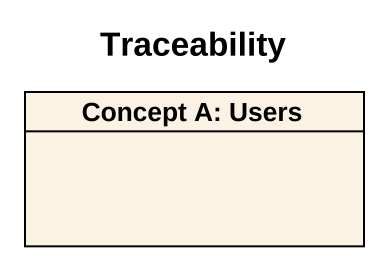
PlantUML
@startuml
title Traceability
hide circle
hide empty members
class "Concept A: Users" as Concept_A_Users
@enduml
